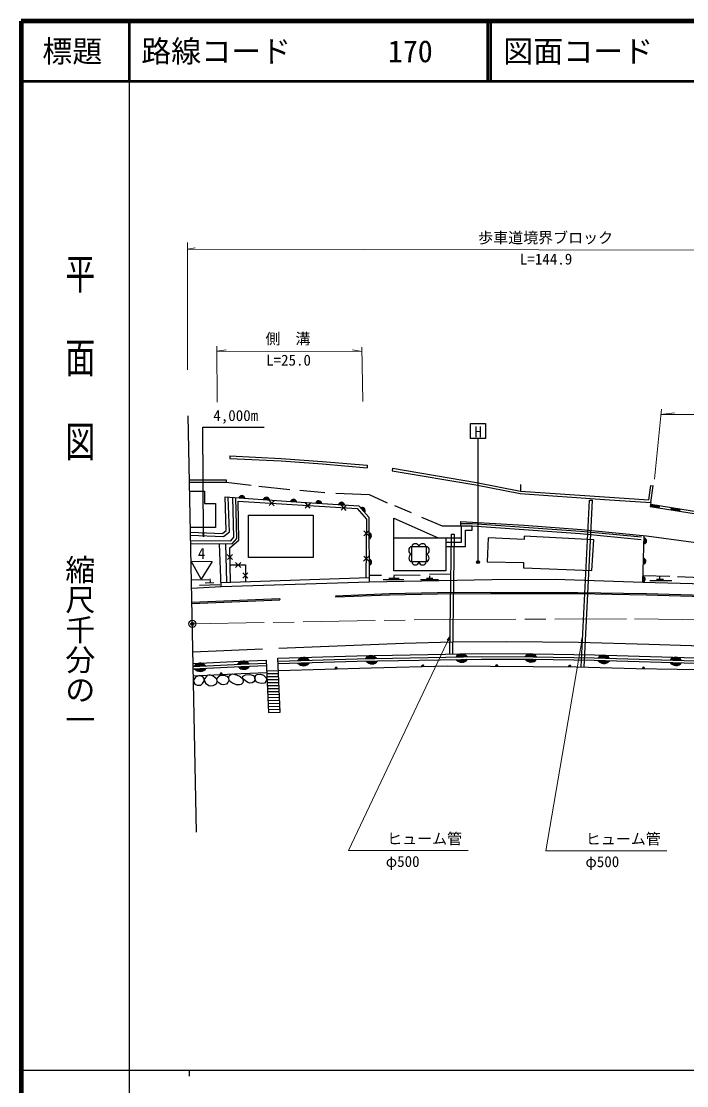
# Model space of a CAD drawing. Units: millimetres at full size, sheet at 1:1000; details may follow other scales. Extents: x 40000 to 680000, y 20000 to 380000.
# Drawn here: x 40000 to 150975, y 202409 to 380000 of the extents above; entities that cross this region are included whole.
import ezdxf
from ezdxf.enums import TextEntityAlignment as Align

# ---------------------------------------------------------------- set-up
doc = ezdxf.new("R2010")
doc.units = ezdxf.units.MM
doc.header["$LTSCALE"] = 1000
doc.header["$PDMODE"] = 32
doc.header["$PDSIZE"] = 500
doc.linetypes.add('CHAIN', pattern=[18.5, 12, -1.5, 3.5, -1.5])
for name, color, linetype, lineweight in [('M-BGD', 7, 'Continuous', 25), ('M-BGD-EXST', 7, 'Continuous', 25), ('M-BMK', 2, 'CHAIN', 13), ('M-BMK-OTRS', 5, 'Continuous', 25), ('M-BMK-SRVR', 3, 'Continuous', 25), ('M-STR-HTXT', 7, 'Continuous', 13), ('M-STR-STRC', 7, 'Continuous', 25), ('M-TTL', 2, 'Continuous', 140), ('M-TTL-BAND', 7, 'Continuous', 25), ('M-TTL-LINE', 7, 'Continuous', 50)]:
    doc.layers.add(name, color=color, linetype=linetype, lineweight=lineweight)
doc.layers.add('M-OTRS', color=6, linetype='Continuous')
doc.layers.add('M-TTL-TXT', color=7, linetype='Continuous')
doc.styles.add('@ＭＳ ゴシック', font='')
doc.styles.add('ＭＳ ゴシック', font='')
doc.styles.get('@ＭＳ ゴシック').set_extended_font_data('@MS Gothic')
doc.styles.get('ＭＳ ゴシック').set_extended_font_data('MS Gothic')

# ---------------------------------------------------------------- blocks, each defined once
blk = doc.blocks.new('open_arrow')
at = {"color": 0, "linetype": 'Continuous', "lineweight": -2}
blk.add_lwpolyline([(7.5, 1.25), (0, 0), (7.5, -1.25)], dxfattribs=at)

msp = doc.modelspace()

# ---------------------------------------------------------------- hatches: boundary and pattern name
at = {"layer": 'M-BGD'}
for points in [[(77278, 300426, 0.82183), (76290, 300497)], [(81371, 300132, 0.82183), (80383, 300203)], [(85908, 299814, 0.82183), (84920, 299881)], [(90094, 299548, 0.82183), (89106, 299611)], [(93905, 299307, 0.82183), (92916, 299369)], [(97246, 298073, 0.82183), (96584, 298810)], [(146452, 299183), (144967, 299416), (144908, 299020), (146390, 298788)], [(149910, 298639), (148428, 298872), (148366, 298477), (149848, 298244)], [(97996, 293670, 0.82183), (97992, 294661)], [(143857, 292807, 0.82183), (143892, 293797)], [(98018, 289272, 0.82183), (98013, 290263)], [(143737, 289413, 0.82183), (143772, 290403)], [(143631, 286410, 0.82183), (143666, 287400)], [(88031, 273390, 0.51219), (86113, 273333)], [(99290, 273685, 0.51219), (97371, 273651)], [(114390, 273959, 0.51219), (112471, 273924)], [(112495, 273524, 0.51219), (114414, 273559)], [(125921, 273969, 0.51219), (124002, 273983)], [(124017, 273583, 0.51219), (125936, 273566)], [(138098, 273713, 0.51219), (136180, 273766)], [(150119, 273377, 0.51219), (148201, 273430)], [(70708, 272465, 0.51219), (68791, 272371)], [(68902, 271976, 0.51219), (70818, 272070)], [(77991, 272807, 0.51219), (76074, 272728)], [(76171, 272334, 0.51219), (78089, 272410)], [(86140, 272933, 0.51219), (88058, 272990)], [(92720, 271968, 0.4608), (92512, 272196, 0.4608), (92318, 271955)], [(97535, 273254, 0.51219), (99454, 273288)], [(107159, 272351, 0.4608), (106952, 272582, 0.4608), (106757, 272342)], [(119493, 272385, 0.4608), (119293, 272621, 0.4608), (119091, 272387)], [(131661, 272300, 0.4608), (131461, 272536, 0.4608), (131259, 272303)], [(136171, 273367, 0.51219), (138090, 273313)], [(143974, 271975, 0.4608), (143777, 272213, 0.4608), (143572, 271981)], [(148208, 273030, 0.51219), (150127, 272976)], [(73539, 271037, 0.4608), (73327, 271262, 0.4608), (73137, 271017)]]:
    msp.add_hatch(color=256, dxfattribs=at).paths.add_polyline_path(points)
at = {"layer": 'M-BGD-EXST'}
msp.add_hatch(color=256, dxfattribs=at).paths.add_polyline_path([(115966, 289654, 0.41421), (116306, 289554, 0.41421), (116406, 289894, 1)])

# ---------------------------------------------------------------- linework, layer by layer
at = {"layer": 'M-BGD'}
for p, q in [((74779, 307473), (74760, 307073)), ((97704, 305916), (97670, 305517)), ((101935, 305414), (101869, 305020)), ((68040, 303510), (74156, 303510)), ((68048, 303110), (74156, 303110)), ((74156, 303510), (74156, 303110)), ((74156, 303110), (78321, 302626)), ((79621, 302447), (84802, 301906)), ((123311, 301597), (123311, 302726)), ((145001, 302536), (145397, 302481)), ((86442, 301757), (90650, 301360)), ((81320, 299186), (82185, 300001)), ((82157, 299156), (81337, 300026)), ((87327, 298827), (88218, 299615)), ((88163, 298771), (87371, 299667)), ((93334, 298456), (94225, 299243)), ((94170, 298399), (93378, 299295)), ((102269, 299206), (105013, 298034)), ((133360, 272270), (134746, 300101)), ((133859, 272255), (135246, 300076)), ((134746, 300101), (135246, 300076)), ((145011, 299717), (144908, 299020)), ((144908, 299020), (166607, 295611)), ((144967, 299416), (166669, 296006)), ((146390, 298788), (146452, 299183)), ((148366, 298477), (148428, 298872)), ((149848, 298244), (149910, 298639)), ((97127, 294168), (97981, 295006)), ((97140, 295006), (97973, 294158)), ((113305, 295805), (113305, 296205)), ((115212, 295105), (115212, 295805)), ((110794, 293816), (113411, 293816)), ((111693, 294431), (111434, 274405)), ((111693, 294431), (112193, 294425)), ((112193, 294425), (111934, 274414)), ((143631, 286410), (143907, 294211)), ((74280, 286424), (74104, 292831)), ((75207, 290211), (74361, 291057)), ((74369, 290216), (75209, 291057)), ((76588, 288865), (75742, 289710)), ((75750, 288869), (76591, 289710)), ((97090, 289938), (97943, 290776)), ((97102, 290776), (97935, 289928)), ((77790, 287107), (76945, 287953)), ((76952, 287112), (77793, 287953)), ((111607, 287766), (108093, 287711)), ((68377, 286808), (71291, 286850)), ((69710, 285937), (73123, 286011)), ((70675, 286314), (72120, 286359)), ((71529, 286341), (71521, 286973)), ((73288, 286392), (98028, 287194)), ((73314, 285693), (98032, 286493)), ((100094, 287554), (98026, 287544)), ((100354, 286875), (103819, 286875)), ((101298, 287116), (103027, 287116)), ((106516, 287554), (102126, 287611)), ((102204, 287116), (102204, 287455)), ((106598, 286879), (109591, 286879)), ((107592, 287086), (108649, 287086)), ((108121, 287086), (108121, 287500)), ((143671, 287548), (148179, 287432)), ((144799, 286708), (148509, 286708)), ((145932, 286929), (147110, 286929)), ((146521, 286929), (146521, 287390)), ((149458, 287366), (153309, 287211)), ((68620, 274810), (80250, 275305)), ((80920, 271655), (82894, 271705)), ((80941, 271156), (82915, 271205)), ((80963, 270656), (82936, 270706)), ((80984, 270157), (82957, 270206)), ((81006, 269657), (82978, 269706)), ((81027, 269157), (82998, 269207)), ((81049, 268658), (83019, 268707)), ((81070, 268158), (83040, 268207)), ((81092, 267658), (83061, 267708)), ((81113, 267159), (83082, 267208)), ((81135, 266659), (83103, 266709)), ((81156, 266160), (83124, 266209)), ((81178, 265660), (83145, 265709)), ((81199, 265160), (83166, 265210))]:
    msp.add_line(p, q, dxfattribs=at)
for points in [[(70365, 293973), (70261, 312258), (80525, 312258)], [(74779, 307473), (83368, 307067), (90249, 306547), (97704, 305916)], [(74760, 307073), (83344, 306668), (90217, 306148), (97670, 305517)], [(101869, 305020), (115828, 302682), (123176, 301205), (137244, 300237), (145011, 299717), (145397, 302481)], [(101935, 305414), (115900, 303076), (123230, 301602), (137271, 300636), (144667, 300141), (145001, 302536)], [(68078, 301630), (70565, 301630), (70565, 299522), (72415, 299522), (72415, 295540), (68201, 295540)], [(68216, 294784), (73545, 294558), (74190, 295067), (73995, 300662)], [(68226, 294283), (73709, 294050), (74699, 294831), (74496, 300626)], [(68245, 293362), (74967, 293327), (75468, 293911), (75295, 300568)], [(68255, 292862), (75196, 292826), (75973, 293732), (75796, 300532)], [(73995, 300662), (84945, 299875), (96273, 299156), (97979, 297256), (98032, 286493)], [(92479, 301290), (98033, 301056), (101035, 299673)], [(74867, 286443), (74756, 292129), (76260, 293450), (76153, 299936), (96024, 298707), (97573, 296915), (97486, 287176)], [(102109, 293816), (102109, 297094), (109534, 293816)], [(106767, 297283), (110167, 295805), (113305, 295805)], [(110794, 293075), (113411, 293075), (113411, 295805), (115212, 295805)], [(110794, 292375), (114111, 292375), (114111, 295105), (115212, 295105)], [(113305, 296205), (113322, 296551), (123851, 295918), (133455, 295196), (144267, 294178), (165357, 291290), (188190, 288032), (190854, 284945)], [(113305, 296205), (115226, 296205), (133242, 294915), (143439, 293961)], [(113305, 295805), (115212, 295805), (133209, 294516), (143402, 293562)], [(68405, 285432), (73314, 285693), (73048, 292837)], [(74812, 289286), (77369, 289286), (77369, 286524)], [(98032, 286493), (118478, 286870), (129054, 286916), (143631, 286410)], [(143631, 286410), (172711, 285627), (190854, 284945)], [(82960, 275416), (103771, 276220), (111997, 276454), (120966, 276515), (132948, 276425), (144634, 276067), (158806, 275620), (168176, 275191), (168163, 273383)], [(80844, 273413), (81221, 264661), (83187, 264710), (82809, 273735)], [(82809, 273735), (95982, 274126), (116718, 274501), (125304, 274480), (135580, 274283), (154286, 273761), (168163, 273383)], [(82830, 273235), (95994, 273626), (116722, 274001), (125299, 273980), (135569, 273784), (154272, 273261), (168163, 272883)], [(82847, 272835), (96004, 273226), (116725, 273601), (125294, 273580), (135559, 273384), (154261, 272861), (168152, 272483)], [(68659, 272865), (76581, 273255), (80844, 273413)], [(68669, 272365), (76602, 272755), (80865, 272913)], [(68677, 271965), (76620, 272356), (80883, 272514)], [(82896, 271660), (98346, 272144), (111064, 272443), (132561, 272294), (142574, 271997), (156238, 271782), (157646, 271723), (168152, 272483)], [(68701, 270801), (76675, 271190), (80934, 271323)], [(72611, 270244), (72832, 270640), (73167, 270882), (73528, 270895), (73849, 270909), (74283, 270751), (74532, 270397), (74617, 270010), (74421, 269688), (74204, 269406), (73744, 269308), (73350, 269373), (72943, 269636), (72773, 269819), (72668, 269925)], [(74532, 270397), (74653, 270801), (74930, 271012), (75227, 271119), (75905, 270972), (76505, 270676), (76907, 270373), (77013, 270004), (76927, 269628), (76677, 269345), (76413, 269292), (75886, 269292), (75246, 269562), (74864, 269813), (74617, 270010)]]:
    msp.add_lwpolyline(points, dxfattribs=at)
for points in [[(77871, 297602), (88686, 297602), (88686, 290564), (77871, 290564)], [(102109, 293816), (110794, 293816), (110794, 288309), (102109, 288309)], [(117889, 293843), (117696, 289835), (123759, 289700), (123759, 288790), (135176, 288341), (135497, 293494), (123862, 294093), (123862, 293564)], [(105124, 292382), (107523, 292382), (107523, 289787), (105124, 289787)], [(70021, 286916), (68313, 289940), (71813, 289891)], [(69700, 270850), (69076, 270582), (68805, 270222), (68718, 269938), (68949, 269414), (69325, 269211), (69916, 269259), (70193, 269521), (70510, 269879), (70518, 270366), (70282, 270628)], [(71456, 270935), (71028, 270825), (70776, 270557), (70624, 270365), (70514, 270142), (70743, 269569), (71282, 269203), (71585, 269114), (71988, 269177), (72318, 269349), (72627, 269595), (72668, 269925), (72611, 270244), (72302, 270542), (72009, 270725)], [(76907, 270373), (76950, 270736), (77388, 270958), (78107, 271003), (78752, 270832), (78967, 270484), (78967, 270091), (78797, 269802), (78530, 269602), (78137, 269572), (77774, 269691), (77410, 269935)], [(78967, 270373), (79098, 270888), (79343, 271016), (79912, 271080), (80380, 270920), (80726, 270591), (80891, 270357), (80859, 269931), (80545, 269596), (80082, 269506), (79577, 269607), (79173, 269809), (79045, 270057)]]:
    msp.add_lwpolyline(points, close=True, dxfattribs=at)
for centre, radius, start, end in [((76777, 300364), 505, 7.06062, 164.71881), ((80870, 300070), 505, 7.06062, 164.71881), ((85407, 299750), 505, 7.28221, 164.9404), ((89594, 299482), 505, 7.54212, 165.20031), ((93404, 299240), 505, 7.54212, 165.20031), ((96842, 298376), 505, 323.08301, 120.7412), ((97896, 294165), 505, 281.45189, 79.11008), ((143777, 293306), 505, 279.147, 76.80519), ((105270, 291733), 665, 102.66785, 257.33215), ((105724, 292221), 621, 14.96749, 165.03251), ((106923, 292220), 621, 15.07488, 164.92512), ((107380, 291733), 664, 282.42982, 77.57018), ((97918, 289767), 505, 281.45189, 79.11008), ((105295, 290436), 671, 104.73426, 255.26574), ((105724, 289913), 613, 191.88256, 348.11744), ((106923, 289906), 611, 191.18968, 348.81032), ((107348, 290436), 672, 285.09144, 74.90856), ((143657, 289912), 505, 279.147, 76.80519), ((143551, 286909), 505, 279.147, 76.80519), ((87093, 272670), 1182, 37.45759, 145.94274), ((98343, 272977), 1182, 36.79341, 145.27856), ((113443, 273250), 1182, 36.79341, 145.27856), ((113442, 274232), 1182, 216.79341, 325.27856), ((124956, 273285), 1182, 35.33169, 143.81685), ((124983, 274265), 1182, 215.22664, 323.71179), ((137120, 273049), 1182, 34.15636, 142.64152), ((149141, 272713), 1182, 34.15636, 142.64152), ((69783, 271728), 1182, 38.57513, 147.06029), ((69826, 272713), 1182, 218.57513, 327.06029), ((77061, 272077), 1182, 38.10589, 146.59104), ((77103, 273062), 1182, 218.01939, 326.50454), ((87079, 273652), 1182, 217.45759, 325.94274), ((92518, 271993), 203, 352.83351, 190.75689), ((98482, 273962), 1182, 216.79341, 325.27856), ((106957, 272378), 203, 352.38596, 190.30935), ((119292, 272418), 203, 350.63993, 188.56331), ((131460, 272333), 203, 350.63993, 188.56331), ((137150, 274030), 1182, 214.15636, 322.64152), ((143773, 272010), 203, 350.13834, 188.06173), ((149187, 273694), 1182, 214.15636, 322.64152), ((73337, 271059), 203, 353.82936, 191.75275)]:
    msp.add_arc(centre, radius, start, end, dxfattribs=at)
at = {"layer": 'M-BGD-EXST'}
msp.add_line((116186, 289774), (116184, 310371), dxfattribs=at)
msp.add_lwpolyline([(114934, 312871), (117434, 312871), (117434, 310371), (114934, 310371)], close=True, dxfattribs=at)
msp.add_circle((116186, 289774), 250, dxfattribs=at)
at = {"layer": 'M-BMK'}
msp.add_lwpolyline([(68526, 279454), (110455, 280204), (142251, 280328), (167514, 279922), (198860, 279058), (227411, 277771), (245628, 276962), (267912, 276641), (300117, 275795), (307402, 275694), (368588, 275259), (468958, 274980), (559407, 274841)], dxfattribs=at)
at = {"layer": 'M-BMK-OTRS'}
msp.add_line((69227, 244713), (67824, 314195), dxfattribs=at)
at = {"layer": 'M-BMK-SRVR'}
msp.add_circle((68526, 279454), 600, dxfattribs=at)
at = {"layer": 'M-OTRS'}
msp.add_point((68526, 279454), dxfattribs=at)
at = {"layer": 'M-STR-HTXT'}
for p, q in [((67744, 321851), (67737, 343069)), ((67737, 341963), (69000, 342199)), ((72693, 316449), (72597, 325782)), ((72606, 324944), (74195, 325185)), ((96827, 324886), (95232, 325171)), ((96988, 316540), (96813, 325635)), ((72606, 324944), (96827, 324886)), ((145626, 303628), (146773, 315260)), ((146685, 314370), (148921, 314647)), ((146685, 314370), (191398, 314482))]:
    msp.add_line(p, q, dxfattribs=at)
for points in [[(67737, 341963), (126293, 341851), (213760, 341714)], [(111472, 277377), (94544, 241657), (114511, 241657)], [(133611, 277307), (127505, 241621), (147644, 241621)]]:
    msp.add_lwpolyline(points, dxfattribs=at)
at = {"layer": 'M-STR-STRC'}
for p, q in [((92423, 284150), (92431, 283951)), ((68453, 283088), (83084, 283693)), ((68457, 282888), (83092, 283493)), ((83084, 283693), (83092, 283493))]:
    msp.add_line(p, q, dxfattribs=at)
for points in [[(92423, 284150), (101417, 284522), (109438, 284670), (118331, 284748), (132841, 284709), (144255, 284520), (168983, 283785), (195166, 282782), (213619, 282154)], [(92431, 283951), (101423, 284322), (109441, 284470), (118332, 284548), (132839, 284509), (144250, 284320), (168976, 283585), (195158, 282582), (213612, 281954)]]:
    msp.add_lwpolyline(points, dxfattribs=at)
at = {"layer": 'M-TTL'}
for p, q in [((40000, 380000), (40000, 20000)), ((680000, 380000), (40000, 380000))]:
    msp.add_line(p, q, dxfattribs=at)
at = {"layer": 'M-TTL-BAND'}
for p, q in [((58000, 370000), (58000, 20000)), ((40000, 205000), (579000, 205000)), ((68000, 205000), (68000, 204000))]:
    msp.add_line(p, q, dxfattribs=at)
at = {"layer": 'M-TTL-LINE'}
for p, q in [((58000, 380000), (58000, 370000)), ((117750, 380000), (117750, 370000)), ((118250, 380000), (118250, 370000)), ((40000, 370000), (680000, 370000))]:
    msp.add_line(p, q, dxfattribs=at)

# ---------------------------------------------------------------- block references
at = {"layer": 'M-BGD', "xscale": 100, "yscale": 100, "rotation": 90.3}
msp.add_blockref('open_arrow', (70365, 293973), dxfattribs=at)
at = {"layer": 'M-STR-HTXT', "xscale": 100, "yscale": 100}
for p, rotation in [((111472, 277377), 244.6), ((133611, 277307), 260.3)]:
    msp.add_blockref('open_arrow', p, dxfattribs=dict(at, rotation=rotation))

# ---------------------------------------------------------------- texts
at = {"layer": 'M-BGD', "style": 'ＭＳ ゴシック'}
msp.add_text('4,000m', height=1833, dxfattribs=at).set_placement((72025, 312758), align=Align.BOTTOM_LEFT)
msp.add_text('4', height=1833, dxfattribs=at).set_placement((70062, 291224), align=Align.MIDDLE_CENTER)
at = {"layer": 'M-BGD-EXST', "style": 'ＭＳ ゴシック'}
msp.add_text('H', height=1833, dxfattribs=at).set_placement((116184, 311521), align=Align.MIDDLE_CENTER)
at = {"layer": 'M-STR-HTXT', "style": 'ＭＳ ゴシック'}
for s, p in [('歩車道境界ブロック', (127444, 342418)), ('L=144.9', (127522, 338866)), ('側\u3000溝', (84472, 325574)), ('L=25.0', (84570, 321996))]:
    msp.add_text(s, height=1833, dxfattribs=at).set_placement(p, align=Align.BOTTOM_CENTER)
for p in [(101011, 242157), (134144, 242121)]:
    msp.add_text('ヒューム管', height=1833, dxfattribs=at).set_placement(p, align=Align.BOTTOM_LEFT)
for p in [(100789, 239824), (134087, 239787)]:
    msp.add_text('φ500', height=1833, dxfattribs=at).set_placement(p, align=Align.MIDDLE_LEFT)
at = {"layer": 'M-TTL-BAND', "style": '@ＭＳ ゴシック', "width": 1.4}
msp.add_text('平  面  図', height=3666, rotation=270, dxfattribs=at).set_placement((49777, 306475), align=Align.MIDDLE_RIGHT)
at = {"layer": 'M-TTL-BAND', "style": '@ＭＳ ゴシック'}
msp.add_text('縮尺千分の一', height=3666, rotation=270, dxfattribs=at).set_placement((49777, 261030), align=Align.MIDDLE_RIGHT)
at = {"layer": 'M-TTL-TXT', "style": 'ＭＳ ゴシック'}
msp.add_text('標題', height=3666, dxfattribs=at).set_placement((48500, 375000), align=Align.MIDDLE_CENTER)
for s, p in [('路線コード', (60000, 375000)), ('170', (101142, 375000)), ('図面コード', (120380, 375000))]:
    msp.add_text(s, height=3666, dxfattribs=at).set_placement(p, align=Align.MIDDLE_LEFT)

doc.saveas('drawing.dxf')
